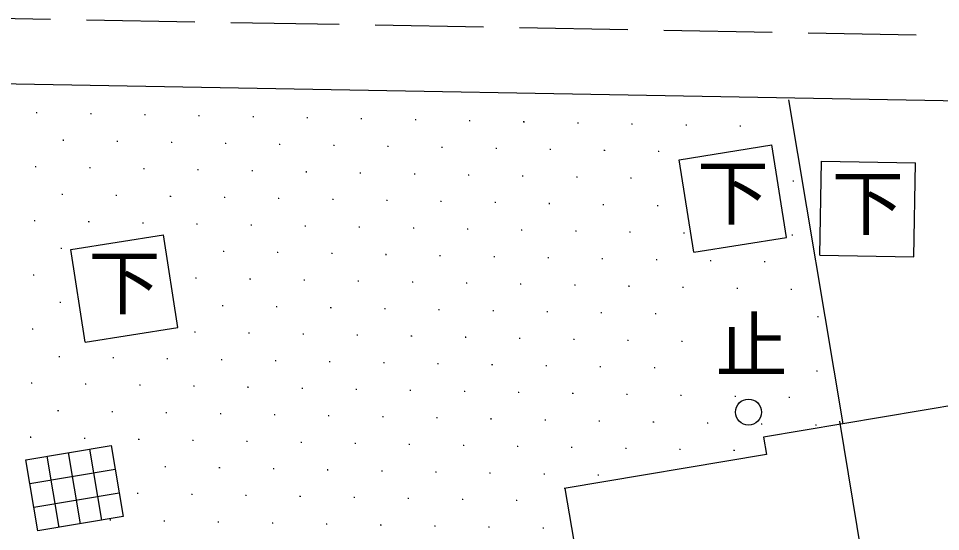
# Model space of a CAD drawing. Units: millimetres, scale not verified. Extents: x -100125 to 103927, y -69250 to 69250.
# Drawn here: x -57833 to -51445, y 6664 to 10221 of the extents above; entities that cross this region are included whole.
import ezdxf
from ezdxf.enums import TextEntityAlignment as Align

# ---------------------------------------------------------------- set-up
doc = ezdxf.new("R2010")
doc.units = ezdxf.units.MM
doc.header["$LTSCALE"] = 250
doc.linetypes.add('DASHED3', pattern=[4, 3, -1])
doc.layers.add('1-0_現況', color=2, linetype='Continuous')
doc.styles.add('ＭＳ ゴシック', font='')
doc.styles.get('ＭＳ ゴシック').set_extended_font_data('MS Gothic')

msp = doc.modelspace()

# ---------------------------------------------------------------- linework, layer by layer
at = {"layer": '1-0_現況'}
for p, q in [((-69646.3, 9979.9), (-46768.4, 9569.2)), ((-52498.2, 9656.2), (-52122.3, 7410.7)), ((-57705, 9567.3), (-57710, 9567.3)), ((-57707.5, 9569.8), (-57707.5, 9564.8)), ((-57330, 9560.2), (-57335, 9560.2)), ((-57332.5, 9562.7), (-57332.5, 9557.7)), ((-56955.1, 9553.1), (-56960.1, 9553.1)), ((-56957.6, 9555.6), (-56957.6, 9550.6)), ((-56580.2, 9546), (-56585.2, 9546)), ((-56582.7, 9548.5), (-56582.7, 9543.5)), ((-56205.2, 9538.9), (-56210.2, 9538.9)), ((-56207.7, 9541.4), (-56207.7, 9536.4)), ((-55830.3, 9531.8), (-55835.3, 9531.8)), ((-55832.8, 9534.3), (-55832.8, 9529.3)), ((-55455.4, 9524.7), (-55460.4, 9524.7)), ((-55457.9, 9527.2), (-55457.9, 9522.2)), ((-55082.9, 9520.1), (-55082.9, 9515.1)), ((-55080.4, 9517.6), (-55085.4, 9517.6)), ((-54705.5, 9510.5), (-54710.5, 9510.5)), ((-54708, 9513), (-54708, 9508)), ((-54330.6, 9503.4), (-54335.6, 9503.4)), ((-54333.1, 9505.9), (-54333.1, 9500.9)), ((-53955.6, 9496.3), (-53960.6, 9496.3)), ((-53958.1, 9498.8), (-53958.1, 9493.8)), ((-53580.7, 9489.2), (-53585.7, 9489.2)), ((-53583.2, 9491.7), (-53583.2, 9486.7)), ((-53205.8, 9482.1), (-53210.8, 9482.1)), ((-53208.3, 9484.6), (-53208.3, 9479.6)), ((-52830.8, 9475), (-52835.8, 9475)), ((-52833.3, 9477.5), (-52833.3, 9472.5)), ((-57521, 9376.3), (-57526, 9376.3)), ((-57523.5, 9378.8), (-57523.5, 9373.8)), ((-57146.1, 9369.2), (-57151.1, 9369.2)), ((-57148.6, 9371.7), (-57148.6, 9366.7)), ((-56771.2, 9362.1), (-56776.2, 9362.1)), ((-56773.7, 9364.6), (-56773.7, 9359.6)), ((-56396.2, 9355), (-56401.2, 9355)), ((-56398.7, 9357.5), (-56398.7, 9352.5)), ((-56021.3, 9347.9), (-56026.3, 9347.9)), ((-56023.8, 9350.4), (-56023.8, 9345.4)), ((-55646.4, 9340.8), (-55651.4, 9340.8)), ((-55648.9, 9343.3), (-55648.9, 9338.3)), ((-55271.4, 9333.7), (-55276.4, 9333.7)), ((-55273.9, 9336.2), (-55273.9, 9331.2)), ((-54899, 9329.1), (-54899, 9324.1)), ((-53255.3, 9242.1), (-52613.4, 9344.2)), ((-52511.3, 8702.3), (-52613.4, 9344.2)), ((-54896.5, 9326.6), (-54901.5, 9326.6)), ((-54521.6, 9319.5), (-54526.6, 9319.5)), ((-54524.1, 9322), (-54524.1, 9317)), ((-54146.7, 9312.4), (-54151.7, 9312.4)), ((-54149.2, 9314.9), (-54149.2, 9309.9)), ((-53771.7, 9305.3), (-53776.7, 9305.3)), ((-53774.2, 9307.8), (-53774.2, 9302.8)), ((-53396.8, 9298.2), (-53401.8, 9298.2)), ((-53399.3, 9300.7), (-53399.3, 9295.7)), ((-53153.2, 8600.2), (-53255.3, 9242.1)), ((-52280.6, 8581.1), (-52269.1, 9231)), ((-52269.1, 9231), (-51619.2, 9219.5)), ((-51630.7, 8569.6), (-51619.2, 9219.5)), ((-57712.1, 9192.4), (-57717.1, 9192.4)), ((-57714.6, 9194.9), (-57714.6, 9189.9)), ((-57337.1, 9185.3), (-57342.1, 9185.3)), ((-57339.6, 9187.8), (-57339.6, 9182.8)), ((-56962.2, 9178.2), (-56967.2, 9178.2)), ((-56964.7, 9180.7), (-56964.7, 9175.7)), ((-56587.3, 9171.1), (-56592.3, 9171.1)), ((-56589.8, 9173.6), (-56589.8, 9168.6)), ((-56212.3, 9164), (-56217.3, 9164)), ((-56214.8, 9166.5), (-56214.8, 9161.5)), ((-55837.4, 9156.9), (-55842.4, 9156.9)), ((-55839.9, 9159.4), (-55839.9, 9154.4)), ((-55462.5, 9149.8), (-55467.5, 9149.8)), ((-55465, 9152.3), (-55465, 9147.3)), ((-55087.5, 9142.7), (-55092.5, 9142.7)), ((-55090, 9145.2), (-55090, 9140.2)), ((-54712.6, 9135.6), (-54717.6, 9135.6)), ((-54715.1, 9138.1), (-54715.1, 9133.1)), ((-54337.7, 9128.5), (-54342.7, 9128.5)), ((-54340.2, 9131), (-54340.2, 9126)), ((-53962.7, 9121.4), (-53967.7, 9121.4)), ((-53965.2, 9123.9), (-53965.2, 9118.9)), ((-53587.8, 9114.3), (-53592.8, 9114.3)), ((-53590.3, 9116.8), (-53590.3, 9111.8)), ((-52463, 9093), (-52468, 9093)), ((-52465.5, 9095.5), (-52465.5, 9090.5)), ((-57528.1, 9001.4), (-57533.1, 9001.4)), ((-57530.6, 9003.9), (-57530.6, 8998.9)), ((-57153.2, 8994.3), (-57158.2, 8994.3)), ((-57155.7, 8996.8), (-57155.7, 8991.8)), ((-56778.3, 8987.2), (-56783.3, 8987.2)), ((-56780.8, 8989.7), (-56780.8, 8984.7)), ((-56403.3, 8980.1), (-56408.3, 8980.1)), ((-56405.8, 8982.6), (-56405.8, 8977.6)), ((-56028.4, 8973), (-56033.4, 8973)), ((-56030.9, 8975.5), (-56030.9, 8970.5)), ((-55653.5, 8965.9), (-55658.5, 8965.9)), ((-55656, 8968.4), (-55656, 8963.4)), ((-55278.6, 8958.8), (-55283.6, 8958.8)), ((-55281.1, 8961.3), (-55281.1, 8956.3)), ((-54903.6, 8951.7), (-54908.6, 8951.7)), ((-54906.1, 8954.2), (-54906.1, 8949.2)), ((-54528.7, 8944.5), (-54533.7, 8944.5)), ((-54531.2, 8947), (-54531.2, 8942)), ((-54153.8, 8937.4), (-54158.8, 8937.4)), ((-54156.3, 8939.9), (-54156.3, 8934.9)), ((-53778.8, 8930.3), (-53783.8, 8930.3)), ((-53781.3, 8932.8), (-53781.3, 8927.8)), ((-53403.9, 8923.2), (-53408.9, 8923.2)), ((-53406.4, 8925.7), (-53406.4, 8920.7)), ((-57719.2, 8817.5), (-57724.2, 8817.5)), ((-57721.7, 8820), (-57721.7, 8815)), ((-57344.2, 8810.4), (-57349.2, 8810.4)), ((-57346.7, 8812.9), (-57346.7, 8807.9)), ((-56969.3, 8803.2), (-56974.3, 8803.2)), ((-56971.8, 8805.7), (-56971.8, 8800.7)), ((-56594.4, 8796.1), (-56599.4, 8796.1)), ((-56596.9, 8798.6), (-56596.9, 8793.6)), ((-56219.4, 8789), (-56224.4, 8789)), ((-56221.9, 8791.5), (-56221.9, 8786.5)), ((-55844.5, 8781.9), (-55849.5, 8781.9)), ((-55847, 8784.4), (-55847, 8779.4)), ((-55469.6, 8774.8), (-55474.6, 8774.8)), ((-55472.1, 8777.3), (-55472.1, 8772.3)), ((-55094.6, 8767.7), (-55099.6, 8767.7)), ((-55097.1, 8770.2), (-55097.1, 8765.2)), ((-54719.7, 8760.6), (-54724.7, 8760.6)), ((-54722.2, 8763.1), (-54722.2, 8758.1)), ((-54344.8, 8753.5), (-54349.8, 8753.5)), ((-54347.3, 8756), (-54347.3, 8751)), ((-57471.2, 8619.2), (-56829.1, 8720.3)), ((-56728, 8078.2), (-56829.1, 8720.3)), ((-53969.8, 8746.4), (-53974.8, 8746.4)), ((-53972.3, 8748.9), (-53972.3, 8743.9)), ((-53594.9, 8739.3), (-53599.9, 8739.3)), ((-53597.4, 8741.8), (-53597.4, 8736.8)), ((-53220, 8732.2), (-53225, 8732.2)), ((-53222.5, 8734.7), (-53222.5, 8729.7)), ((-53153.2, 8600.2), (-52511.3, 8702.3)), ((-52470.1, 8718), (-52475.1, 8718)), ((-52472.6, 8720.5), (-52472.6, 8715.5)), ((-57535.2, 8626.4), (-57540.2, 8626.4)), ((-57537.7, 8628.9), (-57537.7, 8623.9)), ((-57370.1, 7977.1), (-57471.2, 8619.2)), ((-56410.5, 8605.1), (-56415.5, 8605.1)), ((-56413, 8607.6), (-56413, 8602.6)), ((-56035.5, 8598), (-56040.5, 8598)), ((-56038, 8600.5), (-56038, 8595.5)), ((-55660.6, 8590.9), (-55665.6, 8590.9)), ((-55663.1, 8593.4), (-55663.1, 8588.4)), ((-55285.7, 8583.8), (-55290.7, 8583.8)), ((-55288.2, 8586.3), (-55288.2, 8581.3)), ((-54910.7, 8576.7), (-54915.7, 8576.7)), ((-54913.2, 8579.2), (-54913.2, 8574.2)), ((-54535.8, 8569.6), (-54540.8, 8569.6)), ((-54538.3, 8572.1), (-54538.3, 8567.1)), ((-54160.9, 8562.5), (-54165.9, 8562.5)), ((-54163.4, 8565), (-54163.4, 8560)), ((-52280.6, 8581.1), (-51630.7, 8569.6)), ((-53785.9, 8555.4), (-53790.9, 8555.4)), ((-53788.4, 8557.9), (-53788.4, 8552.9)), ((-53411, 8548.3), (-53416, 8548.3)), ((-53413.5, 8550.8), (-53413.5, 8545.8)), ((-53036.1, 8541.2), (-53041.1, 8541.2)), ((-53038.6, 8543.7), (-53038.6, 8538.7)), ((-52661.1, 8534.1), (-52666.1, 8534.1)), ((-52663.6, 8536.6), (-52663.6, 8531.6)), ((-57726.3, 8442.5), (-57731.3, 8442.5)), ((-57728.8, 8445), (-57728.8, 8440)), ((-56601.5, 8421.2), (-56606.5, 8421.2)), ((-56604, 8423.7), (-56604, 8418.7)), ((-56226.5, 8414.1), (-56231.5, 8414.1)), ((-56229, 8416.6), (-56229, 8411.6)), ((-55851.6, 8407), (-55856.6, 8407)), ((-55854.1, 8409.5), (-55854.1, 8404.5)), ((-55476.7, 8399.9), (-55481.7, 8399.9)), ((-55479.2, 8402.4), (-55479.2, 8397.4)), ((-55101.7, 8392.8), (-55106.7, 8392.8)), ((-55104.2, 8395.3), (-55104.2, 8390.3)), ((-54726.8, 8385.7), (-54731.8, 8385.7)), ((-54729.3, 8388.2), (-54729.3, 8383.2)), ((-54351.9, 8378.6), (-54356.9, 8378.6)), ((-54354.4, 8381.1), (-54354.4, 8376.1)), ((-53976.9, 8371.5), (-53981.9, 8371.5)), ((-53979.4, 8374), (-53979.4, 8369)), ((-53602, 8364.4), (-53607, 8364.4)), ((-53604.5, 8366.9), (-53604.5, 8361.9)), ((-53227.1, 8357.3), (-53232.1, 8357.3)), ((-53229.6, 8359.8), (-53229.6, 8354.8)), ((-52852.1, 8350.2), (-52857.1, 8350.2)), ((-52854.6, 8352.7), (-52854.6, 8347.7)), ((-52477.2, 8343.1), (-52482.2, 8343.1)), ((-52479.7, 8345.6), (-52479.7, 8340.6)), ((-57542.4, 8251.5), (-57547.4, 8251.5)), ((-57544.9, 8254), (-57544.9, 8249)), ((-56417.6, 8230.2), (-56422.6, 8230.2)), ((-56420.1, 8232.7), (-56420.1, 8227.7)), ((-56042.6, 8223.1), (-56047.6, 8223.1)), ((-56045.1, 8225.6), (-56045.1, 8220.6)), ((-55667.7, 8216), (-55672.7, 8216)), ((-55670.2, 8218.5), (-55670.2, 8213.5)), ((-55292.8, 8208.9), (-55297.8, 8208.9)), ((-55295.3, 8211.4), (-55295.3, 8206.4)), ((-54917.8, 8201.8), (-54922.8, 8201.8)), ((-54920.3, 8204.3), (-54920.3, 8199.3)), ((-54542.9, 8194.7), (-54547.9, 8194.7)), ((-54545.4, 8197.2), (-54545.4, 8192.2)), ((-54168, 8187.6), (-54173, 8187.6)), ((-54170.5, 8190.1), (-54170.5, 8185.1)), ((-53793, 8180.5), (-53798, 8180.5)), ((-53795.5, 8183), (-53795.5, 8178)), ((-53418.1, 8173.4), (-53423.1, 8173.4)), ((-53420.6, 8175.9), (-53420.6, 8170.9)), ((-52293.3, 8152.1), (-52298.3, 8152.1)), ((-52295.8, 8154.6), (-52295.8, 8149.6)), ((-57733.4, 8067.6), (-57738.4, 8067.6)), ((-57735.9, 8070.1), (-57735.9, 8065.1)), ((-57370.1, 7977.1), (-56728, 8078.2)), ((-56608.6, 8046.3), (-56613.6, 8046.3)), ((-56611.1, 8048.8), (-56611.1, 8043.8)), ((-56233.6, 8039.2), (-56238.6, 8039.2)), ((-56236.1, 8041.7), (-56236.1, 8036.7)), ((-55858.7, 8032.1), (-55863.7, 8032.1)), ((-55861.2, 8034.6), (-55861.2, 8029.6)), ((-55483.8, 8025), (-55488.8, 8025)), ((-55486.3, 8027.5), (-55486.3, 8022.5)), ((-55108.8, 8017.9), (-55113.8, 8017.9)), ((-55111.3, 8020.4), (-55111.3, 8015.4)), ((-54733.9, 8010.8), (-54738.9, 8010.8)), ((-54736.4, 8013.3), (-54736.4, 8008.3)), ((-54359, 8003.7), (-54364, 8003.7)), ((-54361.5, 8006.2), (-54361.5, 8001.2)), ((-53984, 7996.6), (-53989, 7996.6)), ((-53986.5, 7999.1), (-53986.5, 7994.1)), ((-53609.1, 7989.5), (-53614.1, 7989.5)), ((-53611.6, 7992), (-53611.6, 7987)), ((-48491.5, 8019.5), (-52671.7, 7318.5)), ((-53234.2, 7982.4), (-53239.2, 7982.4)), ((-53236.7, 7984.9), (-53236.7, 7979.9)), ((-57549.5, 7876.6), (-57554.5, 7876.6)), ((-57552, 7879.1), (-57552, 7874.1)), ((-57174.5, 7869.5), (-57179.5, 7869.5)), ((-57177, 7872), (-57177, 7867)), ((-56799.6, 7862.4), (-56804.6, 7862.4)), ((-56802.1, 7864.9), (-56802.1, 7859.9)), ((-56427.2, 7857.8), (-56427.2, 7852.8)), ((-56424.7, 7855.3), (-56429.7, 7855.3)), ((-56049.7, 7848.2), (-56054.7, 7848.2)), ((-56052.2, 7850.7), (-56052.2, 7845.7)), ((-55674.8, 7841.1), (-55679.8, 7841.1)), ((-55677.3, 7843.6), (-55677.3, 7838.6)), ((-55299.9, 7834), (-55304.9, 7834)), ((-55302.4, 7836.5), (-55302.4, 7831.5)), ((-54924.9, 7826.9), (-54929.9, 7826.9)), ((-54927.4, 7829.4), (-54927.4, 7824.4)), ((-54550, 7819.8), (-54555, 7819.8)), ((-54552.5, 7822.3), (-54552.5, 7817.3)), ((-54175.1, 7812.6), (-54180.1, 7812.6)), ((-54177.6, 7815.1), (-54177.6, 7810.1)), ((-53800.1, 7805.5), (-53805.1, 7805.5)), ((-53802.6, 7808), (-53802.6, 7803)), ((-53425.2, 7798.4), (-53430.2, 7798.4)), ((-53427.7, 7800.9), (-53427.7, 7795.9)), ((-52300.4, 7777.1), (-52305.4, 7777.1)), ((-52302.9, 7779.6), (-52302.9, 7774.6)), ((-57740.5, 7692.7), (-57745.5, 7692.7)), ((-57743, 7695.2), (-57743, 7690.2)), ((-57365.5, 7685.6), (-57370.5, 7685.6)), ((-57368, 7688.1), (-57368, 7683.1)), ((-56990.6, 7678.5), (-56995.6, 7678.5)), ((-56993.1, 7681), (-56993.1, 7676)), ((-56615.7, 7671.3), (-56620.7, 7671.3)), ((-56618.2, 7673.8), (-56618.2, 7668.8)), ((-56243.2, 7666.7), (-56243.2, 7661.7)), ((-56240.7, 7664.2), (-56245.7, 7664.2)), ((-55865.8, 7657.1), (-55870.8, 7657.1)), ((-55868.3, 7659.6), (-55868.3, 7654.6)), ((-55490.9, 7650), (-55495.9, 7650)), ((-55493.4, 7652.5), (-55493.4, 7647.5)), ((-55115.9, 7642.9), (-55120.9, 7642.9)), ((-55118.4, 7645.4), (-55118.4, 7640.4)), ((-54741, 7635.8), (-54746, 7635.8)), ((-54743.5, 7638.3), (-54743.5, 7633.3)), ((-54366.1, 7628.7), (-54371.1, 7628.7)), ((-54368.6, 7631.2), (-54368.6, 7626.2)), ((-53991.1, 7621.6), (-53996.1, 7621.6)), ((-53993.6, 7624.1), (-53993.6, 7619.1)), ((-53616.2, 7614.5), (-53621.2, 7614.5)), ((-53618.7, 7617), (-53618.7, 7612)), ((-53241.3, 7607.4), (-53246.3, 7607.4)), ((-53243.8, 7609.9), (-53243.8, 7604.9)), ((-52868.8, 7602.8), (-52868.8, 7597.8)), ((-52866.3, 7600.3), (-52871.3, 7600.3)), ((-52491.4, 7593.2), (-52496.4, 7593.2)), ((-52493.9, 7595.7), (-52493.9, 7590.7)), ((-57556.6, 7501.6), (-57561.6, 7501.6)), ((-57559.1, 7504.1), (-57559.1, 7499.1)), ((-57181.6, 7494.5), (-57186.6, 7494.5)), ((-57184.1, 7497), (-57184.1, 7492)), ((-56806.7, 7487.4), (-56811.7, 7487.4)), ((-56809.2, 7489.9), (-56809.2, 7484.9)), ((-56431.8, 7480.3), (-56436.8, 7480.3)), ((-56434.3, 7482.8), (-56434.3, 7477.8)), ((-56059.3, 7475.7), (-56059.3, 7470.7)), ((-56056.8, 7473.2), (-56061.8, 7473.2)), ((-55681.9, 7466.1), (-55686.9, 7466.1)), ((-55684.4, 7468.6), (-55684.4, 7463.6)), ((-55307, 7459), (-55312, 7459)), ((-55309.5, 7461.5), (-55309.5, 7456.5)), ((-54932, 7451.9), (-54937, 7451.9)), ((-54934.5, 7454.4), (-54934.5, 7449.4)), ((-54557.1, 7444.8), (-54562.1, 7444.8)), ((-54559.6, 7447.3), (-54559.6, 7442.3)), ((-54182.2, 7437.7), (-54187.2, 7437.7)), ((-54184.7, 7440.2), (-54184.7, 7435.2)), ((-53807.2, 7430.6), (-53812.2, 7430.6)), ((-53809.7, 7433.1), (-53809.7, 7428.1)), ((-53432.3, 7423.5), (-53437.3, 7423.5)), ((-53434.8, 7426), (-53434.8, 7421)), ((-53057.4, 7416.4), (-53062.4, 7416.4)), ((-53059.9, 7418.9), (-53059.9, 7413.9)), ((-52684.9, 7411.8), (-52684.9, 7406.8)), ((-52144.1, 7428.6), (-50483, -2752.9)), ((-52682.4, 7409.3), (-52687.4, 7409.3)), ((-52307.5, 7402.2), (-52312.5, 7402.2)), ((-52310, 7404.7), (-52310, 7399.7)), ((-57747.6, 7317.7), (-57752.6, 7317.7)), ((-57750.1, 7320.2), (-57750.1, 7315.2)), ((-57372.6, 7310.6), (-57377.6, 7310.6)), ((-57375.1, 7313.1), (-57375.1, 7308.1)), ((-56997.7, 7303.5), (-57002.7, 7303.5)), ((-57000.2, 7306), (-57000.2, 7301)), ((-56622.8, 7296.4), (-56627.8, 7296.4)), ((-56625.3, 7298.9), (-56625.3, 7293.9)), ((-56247.8, 7289.3), (-56252.8, 7289.3)), ((-56250.3, 7291.8), (-56250.3, 7286.8)), ((-55875.4, 7284.7), (-55875.4, 7279.7)), ((-52671.7, 7318.5), (-52651.9, 7197.9)), ((-57255.7, 6743.3), (-57338.7, 7236.4)), ((-55872.9, 7282.2), (-55877.9, 7282.2)), ((-55498, 7275.1), (-55503, 7275.1)), ((-55500.5, 7277.6), (-55500.5, 7272.6)), ((-55123, 7268), (-55128, 7268)), ((-55125.5, 7270.5), (-55125.5, 7265.5)), ((-54748.1, 7260.9), (-54753.1, 7260.9)), ((-54750.6, 7263.4), (-54750.6, 7258.4)), ((-54373.2, 7253.8), (-54378.2, 7253.8)), ((-54375.7, 7256.3), (-54375.7, 7251.3)), ((-53998.2, 7246.7), (-54003.2, 7246.7)), ((-54000.7, 7249.2), (-54000.7, 7244.2)), ((-53623.3, 7239.6), (-53628.3, 7239.6)), ((-53625.8, 7242.1), (-53625.8, 7237.1)), ((-53248.4, 7232.5), (-53253.4, 7232.5)), ((-53250.9, 7235), (-53250.9, 7230)), ((-52873.4, 7225.4), (-52878.4, 7225.4)), ((-52875.9, 7227.9), (-52875.9, 7222.9)), ((-57551.6, 6693.5), (-57634.5, 7186.6)), ((-57403.7, 6718.4), (-57486.6, 7211.5)), ((-52651.9, 7197.9), (-54053.1, 6963)), ((-57754.8, 6997.4), (-57163.1, 7096.9)), ((-56813.8, 7112.5), (-56818.8, 7112.5)), ((-56816.3, 7115), (-56816.3, 7110)), ((-56438.9, 7105.4), (-56443.9, 7105.4)), ((-56441.4, 7107.9), (-56441.4, 7102.9)), ((-56063.9, 7098.3), (-56068.9, 7098.3)), ((-56066.4, 7100.8), (-56066.4, 7095.8)), ((-55689, 7091.2), (-55694, 7091.2)), ((-55691.5, 7093.7), (-55691.5, 7088.7)), ((-55314.1, 7084.1), (-55319.1, 7084.1)), ((-55316.6, 7086.6), (-55316.6, 7081.6)), ((-54939.1, 7077), (-54944.1, 7077)), ((-54941.6, 7079.5), (-54941.6, 7074.5)), ((-54564.2, 7069.9), (-54569.2, 7069.9)), ((-54566.7, 7072.4), (-54566.7, 7067.4)), ((-54189.3, 7062.8), (-54194.3, 7062.8)), ((-54191.8, 7065.3), (-54191.8, 7060.3)), ((-53814.3, 7055.7), (-53819.3, 7055.7)), ((-53816.8, 7058.2), (-53816.8, 7053.2)), ((-54047, 6964), (-53883.8, 5990.4)), ((-57727.1, 6833), (-57135.5, 6932.5)), ((-57004.8, 6928.6), (-57009.8, 6928.6)), ((-57007.3, 6931.1), (-57007.3, 6926.1)), ((-56629.9, 6921.5), (-56634.9, 6921.5)), ((-56632.4, 6924), (-56632.4, 6919)), ((-56254.9, 6914.4), (-56259.9, 6914.4)), ((-56257.4, 6916.9), (-56257.4, 6911.9)), ((-55880, 6907.3), (-55885, 6907.3)), ((-55882.5, 6909.8), (-55882.5, 6904.8)), ((-55505.1, 6900.2), (-55510.1, 6900.2)), ((-55507.6, 6902.7), (-55507.6, 6897.7)), ((-55130.1, 6893.1), (-55135.1, 6893.1)), ((-55132.6, 6895.6), (-55132.6, 6890.6)), ((-54755.2, 6886), (-54760.2, 6886)), ((-54757.7, 6888.5), (-54757.7, 6883.5)), ((-54380.3, 6878.9), (-54385.3, 6878.9)), ((-54382.8, 6881.4), (-54382.8, 6876.4)), ((-57195.8, 6744.7), (-57200.8, 6744.7)), ((-57198.3, 6747.2), (-57198.3, 6742.2)), ((-56820.9, 6737.6), (-56825.9, 6737.6)), ((-56823.4, 6740.1), (-56823.4, 6735.1)), ((-56446, 6730.5), (-56451, 6730.5)), ((-56448.5, 6733), (-56448.5, 6728)), ((-56071, 6723.4), (-56076, 6723.4)), ((-56073.5, 6725.9), (-56073.5, 6720.9)), ((-55696.1, 6716.3), (-55701.1, 6716.3)), ((-55698.6, 6718.8), (-55698.6, 6713.8)), ((-55321.2, 6709.2), (-55326.2, 6709.2)), ((-55323.7, 6711.7), (-55323.7, 6706.7)), ((-54946.2, 6702.1), (-54951.2, 6702.1)), ((-54948.7, 6704.6), (-54948.7, 6699.6)), ((-54571.3, 6695), (-54576.3, 6695)), ((-54573.8, 6697.5), (-54573.8, 6692.5)), ((-54196.4, 6687.8), (-54201.4, 6687.8)), ((-54198.9, 6690.3), (-54198.9, 6685.3))]:
    msp.add_line(p, q, dxfattribs=at)
at = {"layer": '1-0_現況', "linetype": 'DASHED3'}
msp.add_lwpolyline([(-44241, -8626.4), (-43743.7, -4949.2), (-43904.1, 7964.9), (-46613.7, 10016.5), (-58015.1, 10221.2)], dxfattribs=at)
at = {"layer": '1-0_現況'}
msp.add_lwpolyline([(-57699.5, 6668.7), (-57782.4, 7161.7), (-57190.7, 7261.2), (-57107.8, 6768.2)], close=True, dxfattribs=at)
msp.add_circle((-52775.7, 7492.6), 90, dxfattribs=at)

# ---------------------------------------------------------------- texts
at = {"layer": '1-0_現況', "color": 7, "style": 'ＭＳ ゴシック'}
for s, p in [('下', (-53133.3, 8722.2)), ('下', (-52199.9, 8650.3)), ('下', (-57349.6, 8098.7)), ('止', (-53005, 7662.4))]:
    msp.add_text(s, height=366.6, dxfattribs=at).set_placement(p, align=Align.BOTTOM_LEFT)

doc.saveas('drawing.dxf')
